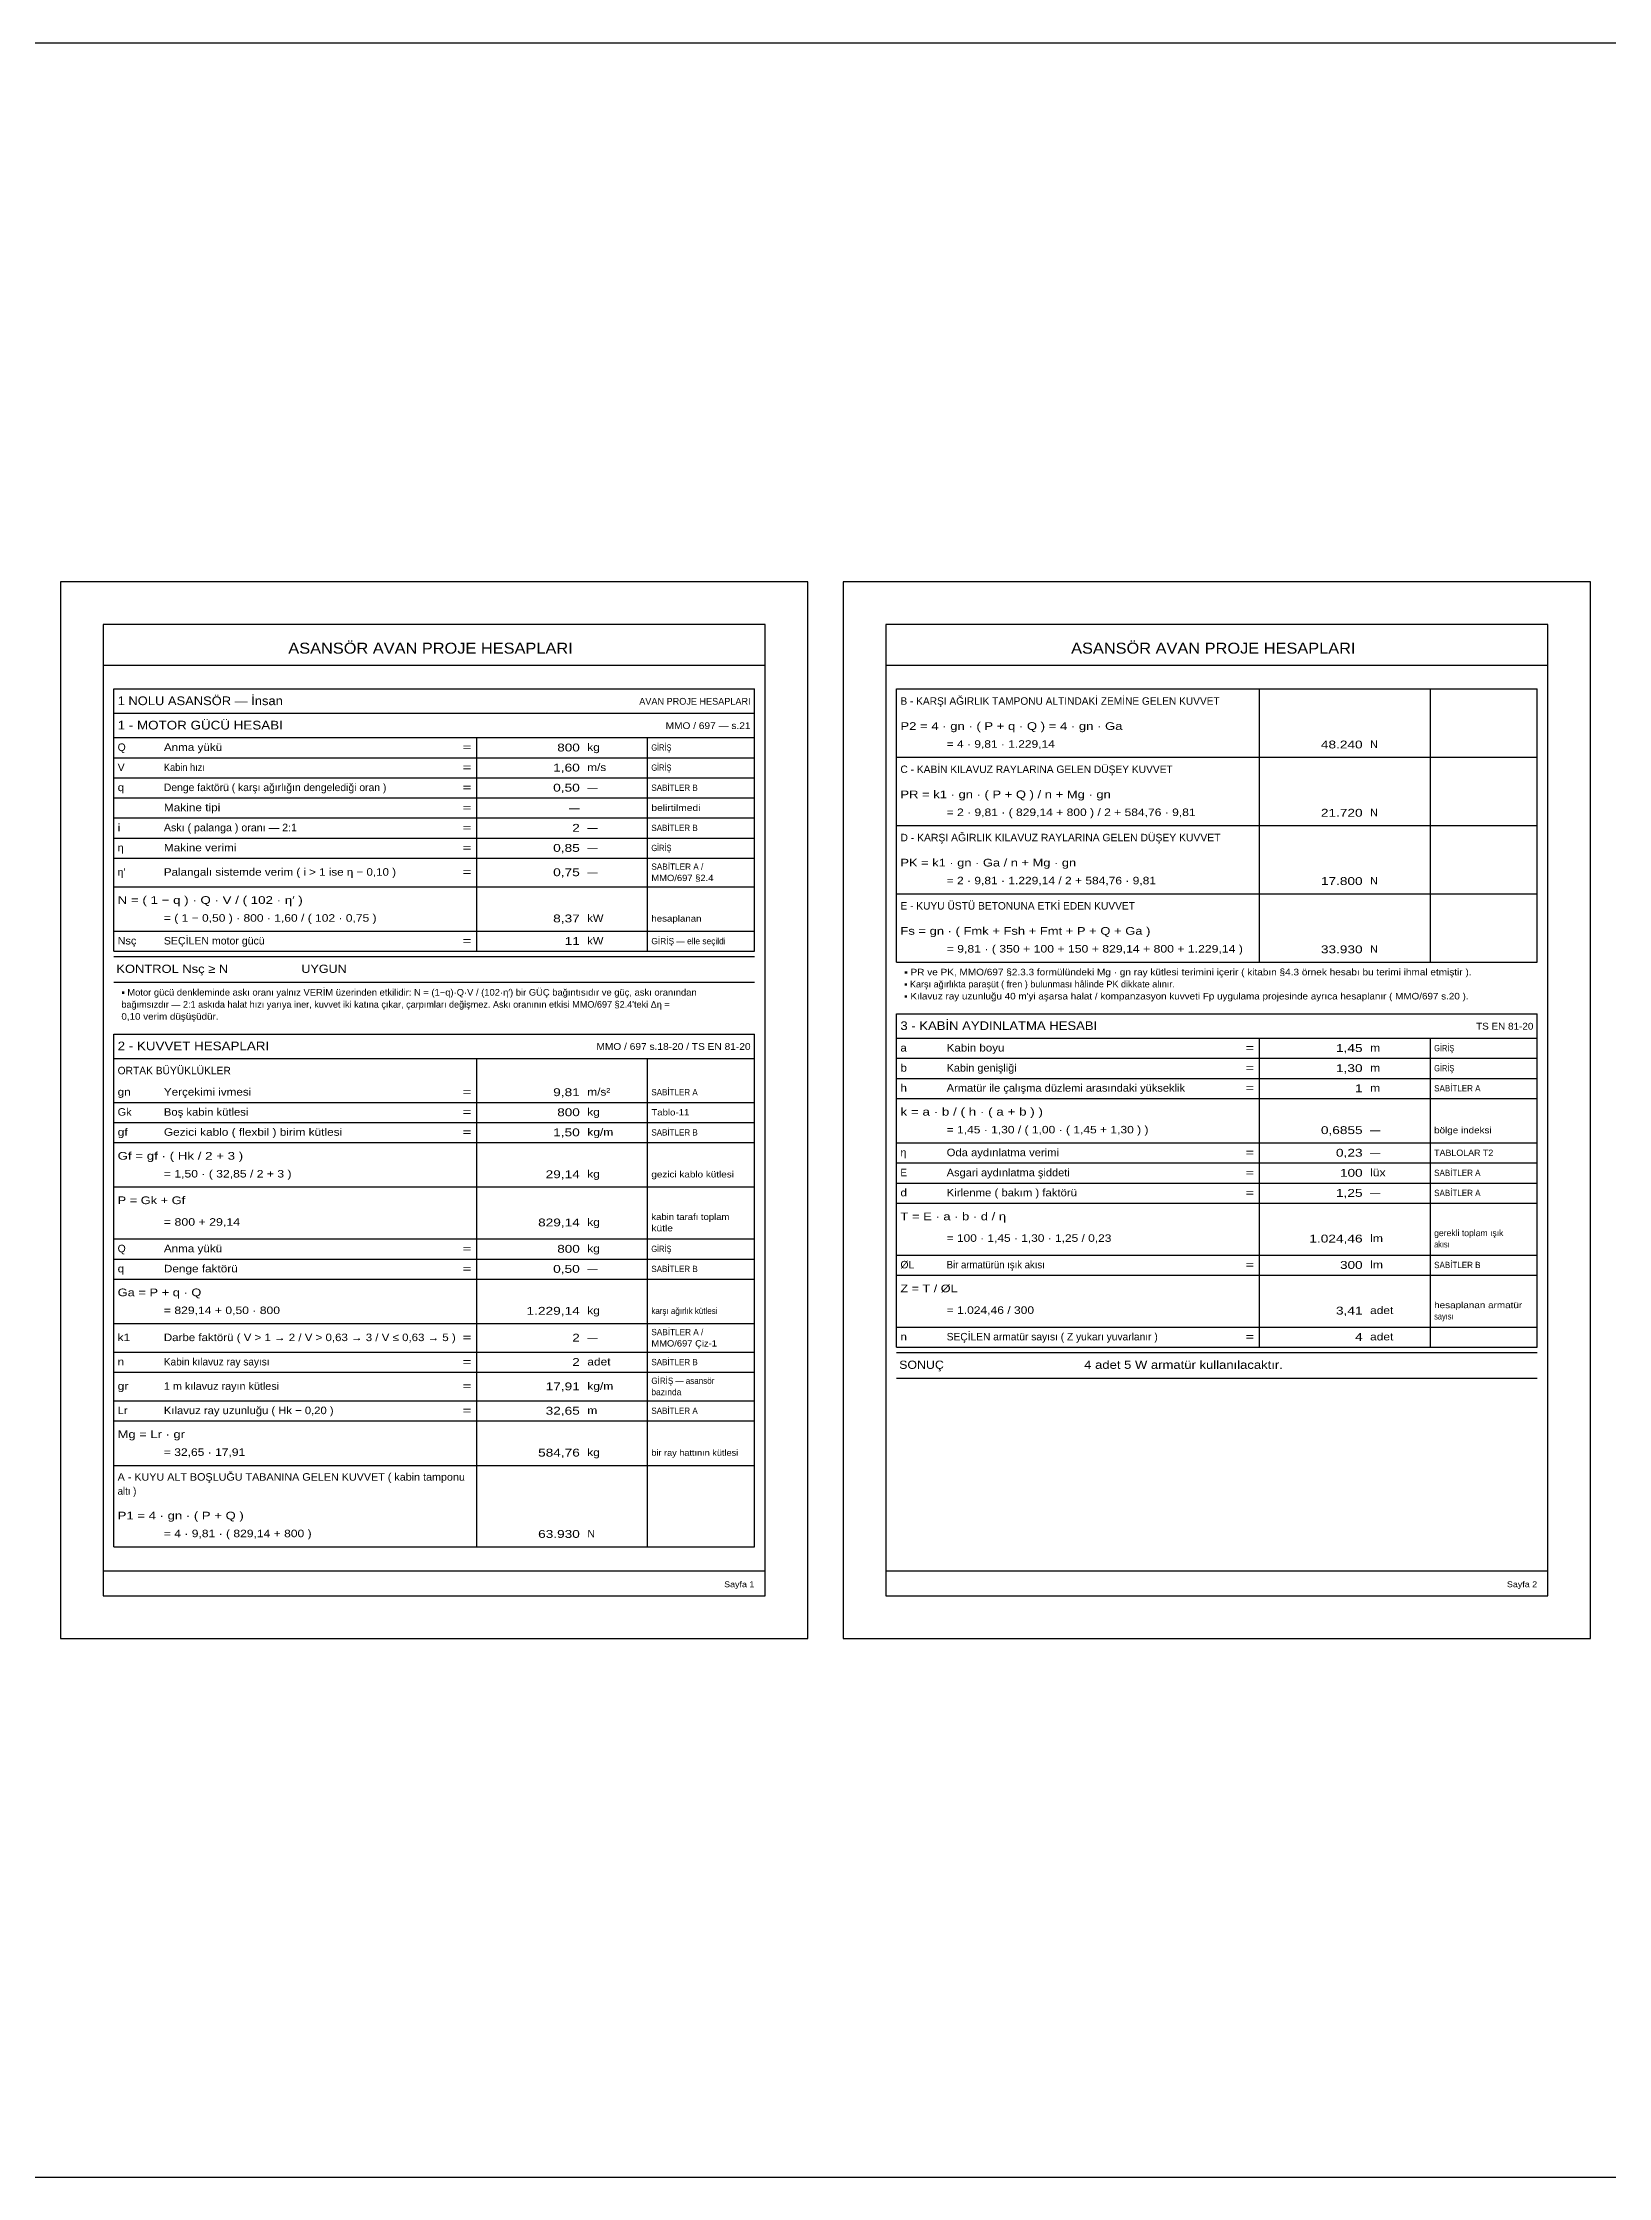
# Model space of a CAD drawing. Header units: millimetres. Extents: x -4216 to -974, y 1159 to 1759.
# Drawn here: x -3787 to -3347, y 1159 to 1759 of the extents above; entities that cross this region are included whole.
import ezdxf

# ---------------------------------------------------------------- set-up
doc = ezdxf.new("R2010")
doc.units = ezdxf.units.MM
for name, color, linetype in [('AVAN-A4', 8, 'Continuous'), ('AVAN-CIZGI', 7, 'Continuous'), ('AVAN-YAZI', 7, 'Continuous')]:
    doc.layers.add(name, color=color, linetype=linetype)
doc.layers.add('t-çap', color=7, linetype='Continuous', lineweight=25)
doc.styles.add('AVAN', font='arial.ttf')
doc.styles.add('AVAN-KALIN', font='arial.ttf')

msp = doc.modelspace()

# ---------------------------------------------------------------- linework, layer by layer
at = {"layer": 'AVAN-A4'}
for points in [[(-3782.5, 1310.9), (-3572.5, 1310.9), (-3572.5, 1607.9), (-3782.5, 1607.9)], [(-3562.5, 1310.9), (-3352.5, 1310.9), (-3352.5, 1607.9), (-3562.5, 1607.9)]]:
    msp.add_lwpolyline(points, close=True, dxfattribs=at)
at = {"layer": 'AVAN-CIZGI'}
for p, q in [((-3584.5, 1595.9), (-3770.5, 1595.9)), ((-3770.5, 1595.9), (-3770.5, 1322.9)), ((-3584.5, 1322.9), (-3584.5, 1595.9)), ((-3364.5, 1595.9), (-3550.5, 1595.9)), ((-3550.5, 1595.9), (-3550.5, 1322.9)), ((-3364.5, 1322.9), (-3364.5, 1595.9)), ((-3770.5, 1584.5), (-3584.5, 1584.5)), ((-3550.5, 1584.5), (-3364.5, 1584.5)), ((-3767.5, 1577.7833), (-3587.5, 1577.7833)), ((-3767.5, 1570.9394), (-3767.5, 1577.7833)), ((-3767.5, 1577.7833), (-3587.5, 1577.7833)), ((-3587.5, 1570.9394), (-3587.5, 1577.7833)), ((-3547.5, 1520.21), (-3547.5, 1577.7833)), ((-3547.5, 1577.7833), (-3367.5, 1577.7833)), ((-3445.5, 1520.21), (-3445.5, 1577.7833)), ((-3397.5, 1520.21), (-3397.5, 1577.7833)), ((-3367.5, 1520.21), (-3367.5, 1577.7833)), ((-3767.5, 1570.9394), (-3587.5, 1570.9394)), ((-3767.5, 1570.9394), (-3587.5, 1570.9394)), ((-3767.5, 1564.0956), (-3767.5, 1570.9394)), ((-3767.5, 1570.9394), (-3587.5, 1570.9394)), ((-3587.5, 1564.0956), (-3587.5, 1570.9394)), ((-3767.5, 1564.0956), (-3587.5, 1564.0956)), ((-3767.5, 1564.0956), (-3587.5, 1564.0956)), ((-3767.5, 1558.4511), (-3767.5, 1564.0956)), ((-3665.5, 1558.4511), (-3665.5, 1564.0956)), ((-3617.5, 1558.4511), (-3617.5, 1564.0956)), ((-3587.5, 1558.4511), (-3587.5, 1564.0956)), ((-3767.5, 1558.4511), (-3587.5, 1558.4511)), ((-3767.5, 1558.4511), (-3587.5, 1558.4511)), ((-3767.5, 1558.4511), (-3587.5, 1558.4511)), ((-3767.5, 1509.6972), (-3767.5, 1558.4511)), ((-3665.5, 1509.6972), (-3665.5, 1558.4511)), ((-3617.5, 1509.6972), (-3617.5, 1558.4511)), ((-3587.5, 1509.6972), (-3587.5, 1558.4511)), ((-3547.5, 1558.5922), (-3367.5, 1558.5922)), ((-3767.5, 1552.8067), (-3587.5, 1552.8067)), ((-3767.5, 1547.1622), (-3587.5, 1547.1622)), ((-3767.5, 1541.5178), (-3587.5, 1541.5178)), ((-3547.5, 1539.4011), (-3367.5, 1539.4011)), ((-3767.5, 1535.8733), (-3587.5, 1535.8733)), ((-3767.5, 1530.2289), (-3587.5, 1530.2289)), ((-3767.5, 1522.1856), (-3587.5, 1522.1856)), ((-3547.5, 1520.21), (-3367.5, 1520.21)), ((-3547.5, 1520.21), (-3367.5, 1520.21)), ((-3547.5, 1520.21), (-3367.5, 1520.21)), ((-3547.5, 1501.0189), (-3547.5, 1520.21)), ((-3445.5, 1501.0189), (-3445.5, 1520.21)), ((-3397.5, 1501.0189), (-3397.5, 1520.21)), ((-3367.5, 1501.0189), (-3367.5, 1520.21)), ((-3767.5, 1509.6972), (-3587.5, 1509.6972)), ((-3767.5, 1509.6972), (-3587.5, 1509.6972)), ((-3767.5, 1509.6972), (-3587.5, 1509.6972)), ((-3767.5, 1504.0528), (-3767.5, 1509.6972)), ((-3665.5, 1504.0528), (-3665.5, 1509.6972)), ((-3617.5, 1504.0528), (-3617.5, 1509.6972)), ((-3587.5, 1504.0528), (-3587.5, 1509.6972)), ((-3767.5, 1504.0528), (-3587.5, 1504.0528)), ((-3767.5, 1504.0528), (-3587.5, 1504.0528)), ((-3767.5, 1502.5528), (-3587.5, 1502.5528)), ((-3547.5, 1501.0189), (-3367.5, 1501.0189)), ((-3547.5, 1501.0189), (-3367.5, 1501.0189)), ((-3767.5, 1495.3208), (-3587.5, 1495.3208)), ((-3547.5, 1486.4589), (-3367.5, 1486.4589)), ((-3547.5, 1479.615), (-3547.5, 1486.4589)), ((-3547.5, 1486.4589), (-3367.5, 1486.4589)), ((-3367.5, 1479.615), (-3367.5, 1486.4589)), ((-3767.5, 1480.7608), (-3587.5, 1480.7608)), ((-3767.5, 1473.917), (-3767.5, 1480.7608)), ((-3767.5, 1480.7608), (-3587.5, 1480.7608)), ((-3587.5, 1473.917), (-3587.5, 1480.7608)), ((-3547.5, 1479.615), (-3367.5, 1479.615)), ((-3547.5, 1479.615), (-3367.5, 1479.615)), ((-3547.5, 1473.9705), (-3547.5, 1479.615)), ((-3445.5, 1473.9705), (-3445.5, 1479.615)), ((-3397.5, 1473.9705), (-3397.5, 1479.615)), ((-3367.5, 1473.9705), (-3367.5, 1479.615)), ((-3767.5, 1473.917), (-3587.5, 1473.917)), ((-3767.5, 1473.917), (-3587.5, 1473.917)), ((-3767.5, 1461.5697), (-3767.5, 1473.917)), ((-3665.5, 1461.5697), (-3665.5, 1473.917)), ((-3617.5, 1461.5697), (-3617.5, 1473.917)), ((-3587.5, 1461.5697), (-3587.5, 1473.917)), ((-3547.5, 1473.9705), (-3367.5, 1473.9705)), ((-3547.5, 1473.9705), (-3367.5, 1473.9705)), ((-3547.5, 1473.9705), (-3367.5, 1473.9705)), ((-3547.5, 1398.4055), (-3547.5, 1473.9705)), ((-3445.5, 1398.4055), (-3445.5, 1473.9705)), ((-3397.5, 1398.4055), (-3397.5, 1473.9705)), ((-3367.5, 1398.4055), (-3367.5, 1473.9705)), ((-3547.5, 1468.3261), (-3367.5, 1468.3261)), ((-3767.5, 1461.5697), (-3587.5, 1461.5697)), ((-3767.5, 1461.5697), (-3587.5, 1461.5697)), ((-3767.5, 1461.5697), (-3587.5, 1461.5697)), ((-3767.5, 1336.6864), (-3767.5, 1461.5697)), ((-3665.5, 1336.6864), (-3665.5, 1461.5697)), ((-3617.5, 1336.6864), (-3617.5, 1461.5697)), ((-3587.5, 1336.6864), (-3587.5, 1461.5697)), ((-3547.5, 1462.6817), (-3367.5, 1462.6817)), ((-3767.5, 1455.9253), (-3587.5, 1455.9253)), ((-3767.5, 1450.2808), (-3587.5, 1450.2808)), ((-3547.5, 1450.1933), (-3367.5, 1450.1933)), ((-3547.5, 1444.5489), (-3367.5, 1444.5489)), ((-3767.5, 1437.7925), (-3587.5, 1437.7925)), ((-3547.5, 1438.9044), (-3367.5, 1438.9044)), ((-3547.5, 1433.26), (-3367.5, 1433.26)), ((-3767.5, 1423.1875), (-3587.5, 1423.1875)), ((-3767.5, 1417.5431), (-3587.5, 1417.5431)), ((-3547.5, 1418.655), (-3367.5, 1418.655)), ((-3767.5, 1411.8986), (-3587.5, 1411.8986)), ((-3547.5, 1413.0105), (-3367.5, 1413.0105)), ((-3767.5, 1399.4103), (-3587.5, 1399.4103)), ((-3547.5, 1398.4055), (-3367.5, 1398.4055)), ((-3547.5, 1398.4055), (-3367.5, 1398.4055)), ((-3547.5, 1398.4055), (-3367.5, 1398.4055)), ((-3547.5, 1392.7611), (-3547.5, 1398.4055)), ((-3445.5, 1392.7611), (-3445.5, 1398.4055)), ((-3397.5, 1392.7611), (-3397.5, 1398.4055)), ((-3367.5, 1392.7611), (-3367.5, 1398.4055)), ((-3547.5, 1392.7611), (-3367.5, 1392.7611)), ((-3547.5, 1392.7611), (-3367.5, 1392.7611)), ((-3767.5, 1391.3669), (-3587.5, 1391.3669)), ((-3547.5, 1391.2611), (-3367.5, 1391.2611)), ((-3767.5, 1385.7225), (-3587.5, 1385.7225)), ((-3547.5, 1384.0292), (-3367.5, 1384.0292)), ((-3767.5, 1377.6792), (-3587.5, 1377.6792)), ((-3767.5, 1372.0347), (-3587.5, 1372.0347)), ((-3767.5, 1359.5464), (-3587.5, 1359.5464)), ((-3767.5, 1336.6864), (-3587.5, 1336.6864)), ((-3770.5, 1329.9), (-3584.5, 1329.9)), ((-3550.5, 1329.9), (-3364.5, 1329.9)), ((-3770.5, 1322.9), (-3584.5, 1322.9)), ((-3550.5, 1322.9), (-3364.5, 1322.9))]:
    msp.add_line(p, q, dxfattribs=at)
at = {"layer": 't-çap'}
for p, q in [((-4215.8372, 1759.433), (-973.8203, 1759.433)), ((-4215.8372, 1159.433), (-973.8203, 1159.433))]:
    msp.add_line(p, q, dxfattribs=at)

# ---------------------------------------------------------------- texts
at = {"layer": 'AVAN-YAZI'}
for s, height, style, width, p in [('ASANSÖR AVAN PROJE HESAPLARI', 3.086, 'AVAN-KALIN', 1.066, (-3718.4722, 1587.7)), ('ASANSÖR AVAN PROJE HESAPLARI', 3.086, 'AVAN-KALIN', 1.066, (-3498.4722, 1587.7)), ('1 NOLU ASANSÖR — İnsan', 2.443, 'AVAN-KALIN', 1.0645, (-3766.4417, 1573.2325)), ('AVAN PROJE HESAPLARI', 1.903, 'AVAN', 0.9628, (-3619.8442, 1573.356)), ('B - KARŞI AĞIRLIK TAMPONU ALTINDAKİ ZEMİNE GELEN KUVVET', 2.109, 'AVAN', 0.9666, (-3546.4417, 1573.3383)), ('1 - MOTOR GÜCÜ HESABI', 2.443, 'AVAN-KALIN', 1.1032, (-3766.4417, 1566.3886)), ('MMO / 697 — s.21', 1.903, 'AVAN', 1.0698, (-3612.4217, 1566.5121)), ('P2 = 4 · gn · ( P + q · Q ) = 4 · gn · Ga', 2.16, 'AVAN-KALIN', 1.2183, (-3546.4417, 1566.2651)), ('Q', 2.109, 'AVAN', 0.9937, (-3766.4417, 1560.3561)), ('Anma yükü', 2.109, 'AVAN', 1.1116, (-3753.4417, 1560.3561)), ('=', 2.109, 'AVAN', 1.4092, (-3669.4417, 1560.3561)), ('800', 2.212, 'AVAN-KALIN', 1.2291, (-3642.8913, 1560.215)), ('kg', 2.109, 'AVAN', 1.129, (-3634.4417, 1560.3561)), ('GİRİŞ', 1.775, 'AVAN', 0.6995, (-3616.4416, 1560.4267)), ('= 4 · 9,81 · 1.229,14', 2.109, 'AVAN', 1.1423, (-3533.4417, 1561.2557)), ('48.240', 2.212, 'AVAN-KALIN', 1.2394, (-3428.2658, 1561.0617)), ('N', 2.109, 'AVAN', 1.0176, (-3414.4417, 1561.2028)), ('V', 2.109, 'AVAN', 1.0073, (-3766.4417, 1554.7117)), ('Kabin hızı', 2.109, 'AVAN', 0.8795, (-3753.4417, 1554.7117)), ('=', 2.109, 'AVAN', 1.4092, (-3669.4417, 1554.7117)), ('1,60', 2.212, 'AVAN-KALIN', 1.2453, (-3644.0438, 1554.5706)), ('m/s', 2.109, 'AVAN', 1.1169, (-3634.4417, 1554.7117)), ('GİRİŞ', 1.775, 'AVAN', 0.6995, (-3616.4416, 1554.7822)), ('C - KABİN KILAVUZ RAYLARINA GELEN DÜŞEY KUVVET', 2.109, 'AVAN', 0.9739, (-3546.4417, 1554.1472)), ('q', 2.109, 'AVAN', 1.1213, (-3766.4417, 1549.0672)), ('Denge faktörü ( karşı ağırlığın dengelediği oran )', 2.109, 'AVAN', 0.9867, (-3753.4417, 1549.0672)), ('=', 2.109, 'AVAN', 1.4092, (-3669.4417, 1549.0672)), ('0,50', 2.212, 'AVAN-KALIN', 1.2453, (-3644.0438, 1548.9261)), ('—', 2.109, 'AVAN', 0.9822, (-3634.4417, 1549.0672)), ('SABİTLER B', 1.775, 'AVAN', 0.9093, (-3616.4416, 1549.1378)), ('PR = k1 · gn · ( P + Q ) / n + Mg · gn', 2.16, 'AVAN-KALIN', 1.2097, (-3546.4417, 1547.074)), ('Makine tipi', 2.109, 'AVAN', 1.1266, (-3753.4417, 1543.4228)), ('=', 2.109, 'AVAN', 1.4092, (-3669.4417, 1543.4228)), ('—', 2.212, 'AVAN-KALIN', 0.9822, (-3639.5922, 1543.2817)), ('belirtilmedi', 1.775, 'AVAN', 1.1648, (-3616.4416, 1543.4933)), ('= 2 · 9,81 · ( 829,14 + 800 ) / 2 + 584,76 · 9,81', 2.109, 'AVAN', 1.1498, (-3533.4417, 1542.0646)), ('21.720', 2.212, 'AVAN-KALIN', 1.2394, (-3428.2658, 1541.8706)), ('N', 2.109, 'AVAN', 1.0176, (-3414.4417, 1542.0117)), ('i', 2.109, 'AVAN', 1.2292, (-3766.4417, 1537.7783)), ('Askı ( palanga ) oranı — 2:1', 2.109, 'AVAN', 1.0152, (-3753.4417, 1537.7783)), ('=', 2.109, 'AVAN', 1.4092, (-3669.4417, 1537.7783)), ('2', 2.212, 'AVAN-KALIN', 1.2291, (-3638.6693, 1537.6372)), ('—', 2.109, 'AVAN', 0.9822, (-3634.4417, 1537.7783)), ('SABİTLER B', 1.775, 'AVAN', 0.9093, (-3616.4416, 1537.8489)), ('D - KARŞI AĞIRLIK KILAVUZ RAYLARINA GELEN DÜŞEY KUVVET', 2.109, 'AVAN', 0.9883, (-3546.4417, 1534.9561)), ('η', 2.109, 'AVAN', 1.0323, (-3766.4417, 1532.1339)), ('Makine verimi', 2.109, 'AVAN', 1.1224, (-3753.4417, 1532.1339)), ('=', 2.109, 'AVAN', 1.4092, (-3669.4417, 1532.1339)), ('0,85', 2.212, 'AVAN-KALIN', 1.2453, (-3644.0438, 1531.9928)), ('—', 2.109, 'AVAN', 0.9822, (-3634.4417, 1532.1339)), ('GİRİŞ', 1.775, 'AVAN', 0.6995, (-3616.4416, 1532.2044)), ('PK = k1 · gn · Ga / n + Mg · gn', 2.16, 'AVAN-KALIN', 1.197, (-3546.4417, 1527.8829)), ('η′', 2.109, 'AVAN', 0.9947, (-3766.4417, 1525.29)), ('Palangalı sistemde verim ( i > 1 ise η − 0,10 )', 2.109, 'AVAN', 1.1038, (-3753.4417, 1525.29)), ('=', 2.109, 'AVAN', 1.4092, (-3669.4417, 1525.29)), ('0,75', 2.212, 'AVAN-KALIN', 1.2453, (-3644.0438, 1525.1489)), ('—', 2.109, 'AVAN', 0.9822, (-3634.4417, 1525.29)), ('SABİTLER A /', 1.775, 'AVAN', 0.9292, (-3616.4416, 1526.9481)), ('MMO/697 §2.4', 1.775, 'AVAN', 1.0642, (-3616.4416, 1523.7731)), ('= 2 · 9,81 · 1.229,14 / 2 + 584,76 · 9,81', 2.109, 'AVAN', 1.144, (-3533.4417, 1522.8735)), ('17.800', 2.212, 'AVAN-KALIN', 1.2394, (-3428.2658, 1522.6794)), ('N', 2.109, 'AVAN', 1.0176, (-3414.4417, 1522.8206)), ('N = ( 1 − q ) · Q · V / ( 102 · η′ )', 2.16, 'AVAN-KALIN', 1.2396, (-3766.4417, 1517.3701)), ('E - KUYU ÜSTÜ BETONUNA ETKİ EDEN KUVVET', 2.109, 'AVAN', 0.9726, (-3546.4417, 1515.765)), ('= ( 1 − 0,50 ) · 800 · 1,60 / ( 102 · 0,75 )', 2.109, 'AVAN', 1.148, (-3753.4417, 1512.3607)), ('8,37', 2.212, 'AVAN-KALIN', 1.2453, (-3644.0438, 1512.1667)), ('kW', 2.109, 'AVAN', 1.0664, (-3634.4417, 1512.3078)), ('hesaplanan', 1.775, 'AVAN', 1.0997, (-3616.4416, 1512.3783)), ('Nsç', 2.109, 'AVAN', 1.0374, (-3766.4417, 1505.9578)), ('SEÇİLEN motor gücü', 2.109, 'AVAN', 1.006, (-3753.4417, 1505.9578)), ('=', 2.109, 'AVAN', 1.4092, (-3669.4417, 1505.9578)), ('11', 2.212, 'AVAN-KALIN', 1.2291, (-3640.7803, 1505.8167)), ('kW', 2.109, 'AVAN', 1.0664, (-3634.4417, 1505.9578)), ('GİRİŞ — elle seçildi', 1.775, 'AVAN', 0.9464, (-3616.4416, 1506.0283)), ('Fs = gn · ( Fmk + Fsh + Fmt + P + Q + Ga )', 2.16, 'AVAN-KALIN', 1.2076, (-3546.4417, 1508.6918)), ('KONTROL Nsç ≥ N', 2.315, 'AVAN-KALIN', 1.1218, (-3766.7944, 1497.9667)), ('UYGUN', 2.315, 'AVAN-KALIN', 1.0896, (-3714.7944, 1497.9667)), ('= 9,81 · ( 350 + 100 + 150 + 829,14 + 800 + 1.229,14 )', 2.109, 'AVAN', 1.1658, (-3533.4417, 1503.6824)), ('33.930', 2.212, 'AVAN-KALIN', 1.2394, (-3428.2658, 1503.4883)), ('N', 2.109, 'AVAN', 1.0176, (-3414.4417, 1503.6294)), ('▪ Karşı ağırlıkta paraşüt ( fren ) bulunması hâlinde PK dikkate alınır.', 1.852, 'AVAN', 0.9846, (-3545.3833, 1493.8922)), ('▪ PR ve PK, MMO/697 §2.3.3 formülündeki Mg · gn ray kütlesi terimini içerir ( kitabın §4.3 örnek hesabı bu terimi ihmal etmiştir ).', 1.852, 'AVAN', 1.088, (-3545.3833, 1497.2789)), ('▪ Motor gücü denkleminde askı oranı yalnız VERİM üzerinden etkilidir: N = (1−q)·Q·V / (102·η′) bir GÜÇ bağıntısıdır ve güç, askı oranından', 1.852, 'AVAN', 1.0187, (-3765.3833, 1491.5808)), ("bağımsızdır — 2:1 askıda halat hızı yarıya iner, kuvvet iki katına çıkar, çarpımları değişmez. Askı oranının etkisi MMO/697 §2.4'teki Δη =", 1.852, 'AVAN', 0.9868, (-3765.3833, 1488.1942)), ("▪ Kılavuz ray uzunluğu 40 m'yi aşarsa halat / kompanzasyon kuvveti Fp uygulama projesinde ayrıca hesaplanır ( MMO/697 s.20 ).", 1.852, 'AVAN', 1.0712, (-3545.3833, 1490.5056)), ('0,10 verim düşüşüdür.', 1.852, 'AVAN', 1.0664, (-3765.3833, 1484.8075)), ('3 - KABİN AYDINLATMA HESABI', 2.443, 'AVAN-KALIN', 1.0761, (-3546.4417, 1481.908)), ('TS EN 81-20', 1.903, 'AVAN', 1.0479, (-3384.6576, 1482.0315)), ('2 - KUVVET HESAPLARI', 2.443, 'AVAN-KALIN', 1.101, (-3766.4417, 1476.21)), ('MMO / 697 s.18-20 / TS EN 81-20', 1.903, 'AVAN', 1.0743, (-3631.8836, 1476.3335)), ('a', 2.109, 'AVAN', 1.0825, (-3546.4417, 1475.8755)), ('Kabin boyu', 2.109, 'AVAN', 1.1003, (-3533.4417, 1475.8755)), ('=', 2.109, 'AVAN', 1.4092, (-3449.4417, 1475.8755)), ('1,45', 2.212, 'AVAN-KALIN', 1.2453, (-3424.0438, 1475.7344)), ('m', 2.109, 'AVAN', 1.1486, (-3414.4417, 1475.8755)), ('GİRİŞ', 1.775, 'AVAN', 0.6995, (-3396.4416, 1475.9461)), ('ORTAK BÜYÜKLÜKLER', 2.109, 'AVAN', 0.9766, (-3766.4417, 1469.472)), ('b', 2.109, 'AVAN', 1.1213, (-3546.4417, 1470.2311)), ('Kabin genişliği', 2.109, 'AVAN', 1.0348, (-3533.4417, 1470.2311)), ('=', 2.109, 'AVAN', 1.4092, (-3449.4417, 1470.2311)), ('1,30', 2.212, 'AVAN-KALIN', 1.2453, (-3424.0438, 1470.09)), ('m', 2.109, 'AVAN', 1.1486, (-3414.4417, 1470.2311)), ('GİRİŞ', 1.775, 'AVAN', 0.6995, (-3396.4416, 1470.3017)), ('gn', 2.109, 'AVAN', 1.1204, (-3766.4417, 1463.4747)), ('Yerçekimi ivmesi', 2.109, 'AVAN', 1.1114, (-3753.4417, 1463.4747)), ('=', 2.109, 'AVAN', 1.4092, (-3669.4417, 1463.4747)), ('9,81', 2.212, 'AVAN-KALIN', 1.2453, (-3644.0438, 1463.3336)), ('m/s²', 2.109, 'AVAN', 1.1281, (-3634.4417, 1463.4747)), ('SABİTLER A', 1.775, 'AVAN', 0.909, (-3616.4416, 1463.5453)), ('h', 2.109, 'AVAN', 1.1196, (-3546.4417, 1464.5867)), ('Armatür ile çalışma düzlemi arasındaki yükseklik', 2.109, 'AVAN', 1.0574, (-3533.4417, 1464.5867)), ('=', 2.109, 'AVAN', 1.4092, (-3449.4417, 1464.5867)), ('1', 2.212, 'AVAN-KALIN', 1.2291, (-3418.6693, 1464.4455)), ('m', 2.109, 'AVAN', 1.1486, (-3414.4417, 1464.5867)), ('SABİTLER A', 1.775, 'AVAN', 0.909, (-3396.4416, 1464.6572)), ('Gk', 2.109, 'AVAN', 1.0406, (-3766.4417, 1457.8303)), ('Boş kabin kütlesi', 2.109, 'AVAN', 1.074, (-3753.4417, 1457.8303)), ('=', 2.109, 'AVAN', 1.4092, (-3669.4417, 1457.8303)), ('800', 2.212, 'AVAN-KALIN', 1.2291, (-3642.8913, 1457.6892)), ('kg', 2.109, 'AVAN', 1.129, (-3634.4417, 1457.8303)), ('Tablo-11', 1.775, 'AVAN', 1.0905, (-3616.4416, 1457.9008)), ('k = a · b / ( h · ( a + b ) )', 2.16, 'AVAN-KALIN', 1.2508, (-3546.4417, 1457.8662)), ('gf', 2.109, 'AVAN', 1.1621, (-3766.4417, 1452.1858)), ('Gezici kablo ( flexbil ) birim kütlesi', 2.109, 'AVAN', 1.13, (-3753.4417, 1452.1858)), ('=', 2.109, 'AVAN', 1.4092, (-3669.4417, 1452.1858)), ('1,50', 2.212, 'AVAN-KALIN', 1.2453, (-3644.0438, 1452.0447)), ('kg/m', 2.109, 'AVAN', 1.1444, (-3634.4417, 1452.1858)), ('SABİTLER B', 1.775, 'AVAN', 0.9093, (-3616.4416, 1452.2564)), ('= 1,45 · 1,30 / ( 1,00 · ( 1,45 + 1,30 ) )', 2.109, 'AVAN', 1.1468, (-3533.4417, 1452.8568)), ('0,6855', 2.212, 'AVAN-KALIN', 1.2394, (-3428.2658, 1452.6628)), ('—', 2.109, 'AVAN', 0.9822, (-3414.4417, 1452.8039)), ('bölge indeksi', 1.775, 'AVAN', 1.1161, (-3396.4416, 1452.8744)), ('Gf = gf · ( Hk / 2 + 3 )', 2.16, 'AVAN-KALIN', 1.2377, (-3766.4417, 1445.4654)), ('η', 2.109, 'AVAN', 1.0323, (-3546.4417, 1446.4539)), ('Oda aydınlatma verimi', 2.109, 'AVAN', 1.0714, (-3533.4417, 1446.4539)), ('=', 2.109, 'AVAN', 1.4092, (-3449.4417, 1446.4539)), ('0,23', 2.212, 'AVAN-KALIN', 1.2453, (-3424.0438, 1446.3128)), ('—', 2.109, 'AVAN', 0.9822, (-3414.4417, 1446.4539)), ('TABLOLAR T2', 1.775, 'AVAN', 1.0053, (-3396.4416, 1446.5244)), ('= 1,50 · ( 32,85 / 2 + 3 )', 2.109, 'AVAN', 1.159, (-3753.4417, 1440.456)), ('29,14', 2.212, 'AVAN-KALIN', 1.2417, (-3646.1548, 1440.2619)), ('kg', 2.109, 'AVAN', 1.129, (-3634.4417, 1440.4031)), ('gezici kablo kütlesi', 1.775, 'AVAN', 1.1228, (-3616.4416, 1440.4736)), ('E', 2.109, 'AVAN', 0.9304, (-3546.4417, 1440.8094)), ('Asgari aydınlatma şiddeti', 2.109, 'AVAN', 1.0511, (-3533.4417, 1440.8094)), ('=', 2.109, 'AVAN', 1.4092, (-3449.4417, 1440.8094)), ('100', 2.212, 'AVAN-KALIN', 1.2291, (-3422.8913, 1440.6683)), ('lüx', 2.109, 'AVAN', 1.1554, (-3414.4417, 1440.8094)), ('SABİTLER A', 1.775, 'AVAN', 0.909, (-3396.4416, 1440.88)), ('P = Gk + Gf', 2.16, 'AVAN-KALIN', 1.1918, (-3766.4417, 1432.9771)), ('d', 2.109, 'AVAN', 1.1213, (-3546.4417, 1435.165)), ('Kirlenme ( bakım ) faktörü', 2.109, 'AVAN', 1.0803, (-3533.4417, 1435.165)), ('=', 2.109, 'AVAN', 1.4092, (-3449.4417, 1435.165)), ('1,25', 2.212, 'AVAN-KALIN', 1.2453, (-3424.0438, 1435.0239)), ('—', 2.109, 'AVAN', 0.9822, (-3414.4417, 1435.165)), ('SABİTLER A', 1.775, 'AVAN', 0.909, (-3396.4416, 1435.2355)), ('= 800 + 29,14', 2.109, 'AVAN', 1.1777, (-3753.4417, 1426.9093)), ('829,14', 2.212, 'AVAN-KALIN', 1.2394, (-3648.2658, 1426.7153)), ('kg', 2.109, 'AVAN', 1.129, (-3634.4417, 1426.8564)), ('kabin tarafı toplam', 1.775, 'AVAN', 1.0754, (-3616.4416, 1428.5144)), ('T = E · a · b · d / η', 2.16, 'AVAN-KALIN', 1.2083, (-3546.4417, 1428.4446)), ('kütle', 1.775, 'AVAN', 1.1617, (-3616.4416, 1425.3394)), ('= 100 · 1,45 · 1,30 · 1,25 / 0,23', 2.109, 'AVAN', 1.1372, (-3533.4417, 1422.3768)), ('1.024,46', 2.212, 'AVAN-KALIN', 1.2453, (-3431.5293, 1422.1828)), ('lm', 2.109, 'AVAN', 1.1655, (-3414.4417, 1422.3239)), ('akısı', 1.775, 'AVAN', 0.7239, (-3396.4416, 1420.8069)), ('gerekli toplam ışık', 1.775, 'AVAN', 0.9738, (-3396.4416, 1423.9819)), ('Q', 2.109, 'AVAN', 0.9937, (-3766.4417, 1419.4481)), ('Anma yükü', 2.109, 'AVAN', 1.1116, (-3753.4417, 1419.4481)), ('Denge faktörü', 2.109, 'AVAN', 1.1227, (-3753.4417, 1413.8036)), ('=', 2.109, 'AVAN', 1.4092, (-3669.4417, 1419.4481)), ('800', 2.212, 'AVAN-KALIN', 1.2291, (-3642.8913, 1419.3069)), ('kg', 2.109, 'AVAN', 1.129, (-3634.4417, 1419.4481)), ('GİRİŞ', 1.775, 'AVAN', 0.6995, (-3616.4416, 1419.5186)), ('SABİTLER B', 1.775, 'AVAN', 0.9093, (-3616.4416, 1413.8742)), ('ØL', 2.109, 'AVAN', 0.9897, (-3546.4417, 1414.9155)), ('Bir armatürün ışık akısı', 2.109, 'AVAN', 0.9109, (-3533.4417, 1414.9155)), ('=', 2.109, 'AVAN', 1.4092, (-3449.4417, 1414.9155)), ('300', 2.212, 'AVAN-KALIN', 1.2291, (-3422.8913, 1414.7744)), ('lm', 2.109, 'AVAN', 1.1655, (-3414.4417, 1414.9155)), ('SABİTLER B', 1.775, 'AVAN', 0.9093, (-3396.4416, 1414.9861)), ('q', 2.109, 'AVAN', 1.1213, (-3766.4417, 1413.8036)), ('=', 2.109, 'AVAN', 1.4092, (-3669.4417, 1413.8036)), ('0,50', 2.212, 'AVAN-KALIN', 1.2453, (-3644.0438, 1413.6625)), ('—', 2.109, 'AVAN', 0.9822, (-3634.4417, 1413.8036)), ('Z = T / ØL', 2.16, 'AVAN-KALIN', 1.1761, (-3546.4417, 1408.1951)), ('Ga = P + q · Q', 2.16, 'AVAN-KALIN', 1.1989, (-3766.4417, 1407.0832)), ('= 829,14 + 0,50 · 800', 2.109, 'AVAN', 1.1587, (-3753.4417, 1402.0738)), ('1.229,14', 2.212, 'AVAN-KALIN', 1.2453, (-3651.5293, 1401.8797)), ('kg', 2.109, 'AVAN', 1.129, (-3634.4417, 1402.0208)), ('= 1.024,46 / 300', 2.109, 'AVAN', 1.1492, (-3533.4417, 1402.1273)), ('3,41', 2.212, 'AVAN-KALIN', 1.2453, (-3424.0438, 1401.9333)), ('adet', 2.109, 'AVAN', 1.1381, (-3414.4417, 1402.0744)), ('hesaplanan armatür', 1.775, 'AVAN', 1.1215, (-3396.4416, 1403.7325)), ('SABİTLER A /', 1.775, 'AVAN', 0.9292, (-3616.4416, 1396.1294)), ('karşı ağırlık kütlesi', 1.775, 'AVAN', 0.9061, (-3616.4416, 1402.0914)), ('sayısı', 1.775, 'AVAN', 0.7692, (-3396.4416, 1400.5575)), ('k1', 2.109, 'AVAN', 1.1304, (-3766.4417, 1394.4714)), ('Darbe faktörü ( V > 1 → 2 / V > 0,63 → 3 / V ≤ 0,63 → 5 )', 2.109, 'AVAN', 1.0964, (-3753.4417, 1394.4714)), ('=', 2.109, 'AVAN', 1.4092, (-3669.4417, 1394.4714)), ('2', 2.212, 'AVAN-KALIN', 1.2291, (-3638.6693, 1394.3303)), ('—', 2.109, 'AVAN', 0.9822, (-3634.4417, 1394.4714)), ('MMO/697 Çiz-1', 1.775, 'AVAN', 1.0626, (-3616.4416, 1392.9544)), ('n', 2.109, 'AVAN', 1.1196, (-3546.4417, 1394.6661)), ('SEÇİLEN armatür sayısı ( Z yukarı yuvarlanır )', 2.109, 'AVAN', 0.9741, (-3533.4417, 1394.6661)), ('=', 2.109, 'AVAN', 1.4092, (-3449.4417, 1394.6661)), ('4', 2.212, 'AVAN-KALIN', 1.2291, (-3418.6693, 1394.525)), ('adet', 2.109, 'AVAN', 1.1381, (-3414.4417, 1394.6661)), ('n', 2.109, 'AVAN', 1.1196, (-3766.4417, 1387.6275)), ('Kabin kılavuz ray sayısı', 2.109, 'AVAN', 0.9601, (-3753.4417, 1387.6275)), ('=', 2.109, 'AVAN', 1.4092, (-3669.4417, 1387.6275)), ('2', 2.212, 'AVAN-KALIN', 1.2291, (-3638.6693, 1387.4864)), ('adet', 2.109, 'AVAN', 1.1381, (-3634.4417, 1387.6275)), ('SABİTLER B', 1.775, 'AVAN', 0.9093, (-3616.4416, 1387.6981)), ('SONUÇ', 2.315, 'AVAN-KALIN', 1.0752, (-3546.7944, 1386.675)), ('4 adet 5 W armatür kullanılacaktır.', 2.315, 'AVAN-KALIN', 1.1339, (-3494.7944, 1386.675)), ('gr', 2.109, 'AVAN', 1.1555, (-3766.4417, 1380.7836)), ('1 m kılavuz rayın kütlesi', 2.109, 'AVAN', 1.0301, (-3753.4417, 1380.7836)), ('=', 2.109, 'AVAN', 1.4092, (-3669.4417, 1380.7836)), ('17,91', 2.212, 'AVAN-KALIN', 1.2417, (-3646.1548, 1380.6425)), ('kg/m', 2.109, 'AVAN', 1.1444, (-3634.4417, 1380.7836)), ('GİRİŞ — asansör', 1.775, 'AVAN', 0.9113, (-3616.4416, 1382.4417)), ('bazında', 1.775, 'AVAN', 0.9556, (-3616.4416, 1379.2667)), ('Lr', 2.109, 'AVAN', 1.0697, (-3766.4417, 1373.9397)), ('Kılavuz ray uzunluğu ( Hk − 0,20 )', 2.109, 'AVAN', 1.0729, (-3753.4417, 1373.9397)), ('=', 2.109, 'AVAN', 1.4092, (-3669.4417, 1373.9397)), ('32,65', 2.212, 'AVAN-KALIN', 1.2417, (-3646.1548, 1373.7986)), ('m', 2.109, 'AVAN', 1.1486, (-3634.4417, 1373.9397)), ('SABİTLER A', 1.775, 'AVAN', 0.909, (-3616.4416, 1374.0103)), ('Mg = Lr · gr', 2.16, 'AVAN-KALIN', 1.2074, (-3766.4417, 1367.2193)), ('= 32,65 · 17,91', 2.109, 'AVAN', 1.1485, (-3753.4417, 1362.2099)), ('584,76', 2.212, 'AVAN-KALIN', 1.2394, (-3648.2658, 1362.0158)), ('kg', 2.109, 'AVAN', 1.129, (-3634.4417, 1362.1569)), ('bir ray hattının kütlesi', 1.775, 'AVAN', 1.036, (-3616.4416, 1362.2275)), ('A - KUYU ALT BOŞLUĞU TABANINA GELEN KUVVET ( kabin tamponu', 2.109, 'AVAN', 1.0261, (-3766.4417, 1355.2425)), ('altı )', 2.109, 'AVAN', 0.9177, (-3766.4417, 1351.2914)), ('P1 = 4 · gn · ( P + Q )', 2.16, 'AVAN-KALIN', 1.2222, (-3766.4417, 1344.3593)), ('= 4 · 9,81 · ( 829,14 + 800 )', 2.109, 'AVAN', 1.1526, (-3753.4417, 1339.3499)), ('63.930', 2.212, 'AVAN-KALIN', 1.2394, (-3648.2658, 1339.1558)), ('N', 2.109, 'AVAN', 1.0176, (-3634.4417, 1339.2969)), ('Sayfa 1', 1.646, 'AVAN', 1.0886, (-3595.9854, 1325.3)), ('Sayfa 2', 1.646, 'AVAN', 1.0886, (-3375.9854, 1325.3))]:
    msp.add_text(s, height=height, dxfattribs=dict(at, style=style, width=width)).set_placement(p)

doc.saveas('drawing.dxf')
